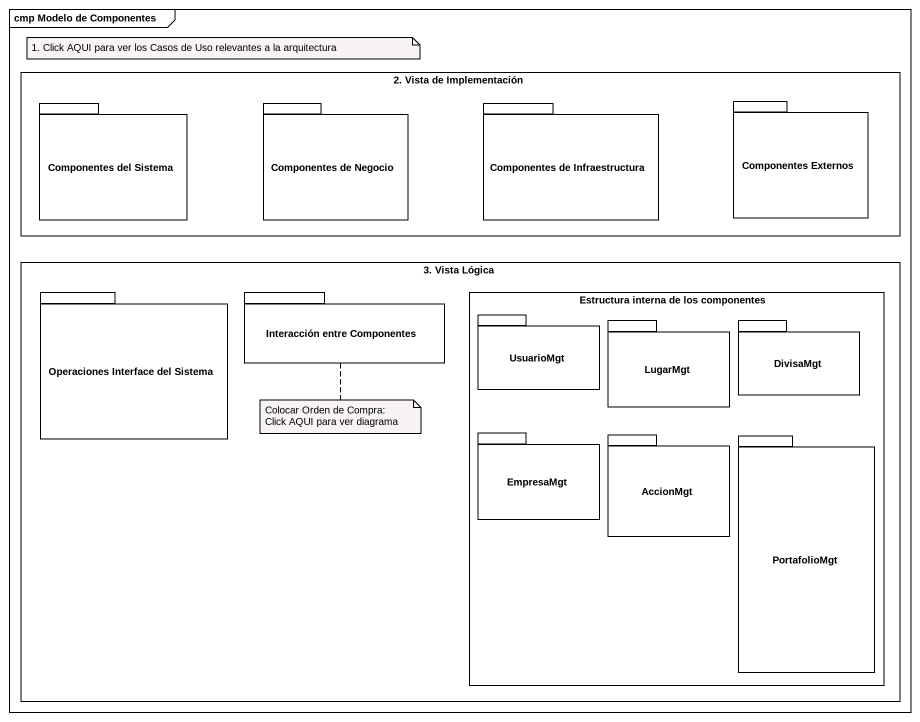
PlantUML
@startuml
mainframe cmp Modelo de Componentes
rectangle "2. Vista de Implementación" as r2_Vista_de_Implementación {
  package "Componentes del Sistema" as Componentes_del_Sistema {
  }
  package "Componentes de Negocio" as Componentes_de_Negocio {
  }
  package "Componentes de Infraestructura" as Componentes_de {
  }
  package "Componentes Externos" as Componentes_Externos {
  }
}
rectangle "3. Vista Lógica" as r3_Vista_Lógica {
  package "Operaciones Interface del Sistema" as Operaciones_Interface_del {
  }
  package "Interacción entre Componentes" as Interacción_entre {
  }
  rectangle "Estructura interna de los componentes" as Estructura_interna_de_los {
    package UsuarioMgt {
    }
    package LugarMgt {
    }
    package DivisaMgt {
    }
    package EmpresaMgt {
    }
    package AccionMgt {
    }
    package PortafolioMgt {
    }
  }
}
note as N1
  1. Click AQUI para ver los Casos de Uso relevantes a la arquitectura
end note
note bottom of Interacción_entre
  Colocar Orden de Compra:
  Click AQUI para ver diagrama
end note
@enduml
